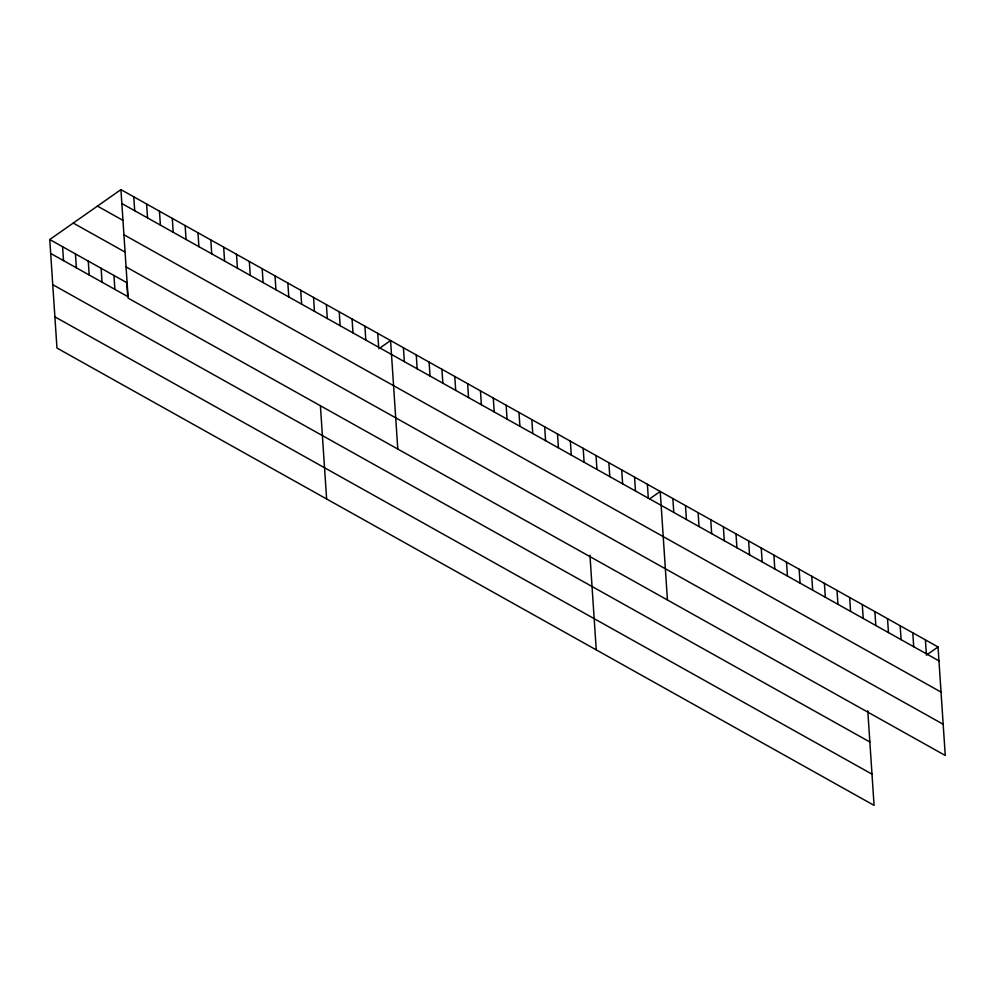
<?xml version="1.0" encoding="UTF-8"?>
<svg xmlns="http://www.w3.org/2000/svg" width="995" height="995" viewBox="0 0 995 995"><rect width="100%" height="100%" fill="white"/><g stroke="black" fill="none" stroke-linecap="round" stroke-linejoin="round"><path stroke-width="1.49" d="M867.777 710.766L874.07 805.365L56.964 348.051L49.75 239.534L120.93 189.635L938.036 646.949L945.25 755.466L128.144 298.139L120.93 189.635M378.834 348.785L390.575 340.539L397.789 449.056M649.66 498.868L660.22 491.455L667.434 599.973M926.295 655.183L938.036 646.949M121.863 203.54L938.969 660.854M97.448 206.102L123.119 220.467M123.927 234.758L941.034 692.085M73.244 223.067L124.599 251.81M126.066 266.921L943.173 724.248M49.75 239.534L126.788 282.655L127.721 296.56L50.67 253.439M52.747 284.669L869.854 741.984M54.887 316.833L871.993 774.147M925.412 639.885L926.333 653.79M912.788 632.82L913.708 646.725M900.164 625.743L901.084 639.661M887.528 618.679L888.448 632.584M874.904 611.614L875.824 625.519M862.279 604.537L863.2 618.455M849.643 597.473L850.576 611.39M837.019 590.408L837.939 604.313M824.395 583.344L825.315 597.249M811.758 576.267L812.691 590.184M799.134 569.202L800.055 583.12M786.51 562.138L787.431 576.043M773.874 555.073L774.807 568.978M761.25 547.996L762.17 561.914M748.626 540.932L749.546 554.849M735.989 533.867L736.922 547.772M723.365 526.803L724.285 540.708M710.741 519.726L711.661 533.643M698.104 512.661L699.037 526.566M685.48 505.597L686.401 519.502M672.856 498.532L673.777 512.437M647.384 484.279L648.305 498.184M634.549 477.09L635.469 490.995M621.701 469.901L622.634 483.806M608.865 462.712L609.786 476.617M596.03 455.523L596.95 469.441M583.182 448.347L584.102 462.252M589.96 555.272L596.254 649.884M570.346 441.158L571.267 455.063M557.498 433.969L558.431 447.874M544.663 426.78L545.583 440.685M531.827 419.591L532.748 433.509M518.98 412.415L519.912 426.32M506.144 405.226L507.064 419.131M493.296 398.037L494.229 411.942M480.461 390.848L481.381 404.754M467.625 383.66L468.546 397.577M454.777 376.483L455.71 390.388M441.942 369.294L442.862 383.199M429.106 362.105L430.027 376.01M416.258 354.916L417.179 368.822M403.423 347.728L404.343 361.645M377.739 333.362L378.66 347.267M364.904 326.173L365.824 340.079M352.056 318.985L352.989 332.89M339.22 311.796L340.141 325.713M326.385 304.607L327.305 318.524M313.537 297.43L314.457 311.335M320.415 405.848L326.609 498.968M300.701 290.241L301.622 304.147M287.853 283.053L288.786 296.958M275.018 275.864L275.938 289.781M262.183 268.675L263.103 282.592M249.335 261.498L250.255 275.404M236.499 254.31L237.419 268.215M223.651 247.121L224.584 261.026M210.816 239.932L211.736 253.849M197.98 232.743L198.9 246.66M185.132 225.566L186.065 239.472M172.297 218.378L173.217 232.283M159.461 211.189L160.382 225.094M146.613 204L147.534 217.905M133.778 196.811L134.698 210.729M113.952 275.466L114.873 289.371M101.117 268.277L102.037 282.194M88.269 261.1L89.189 275.006M75.433 253.912L76.354 267.817M62.585 246.723L63.518 260.628"/></g></svg>
